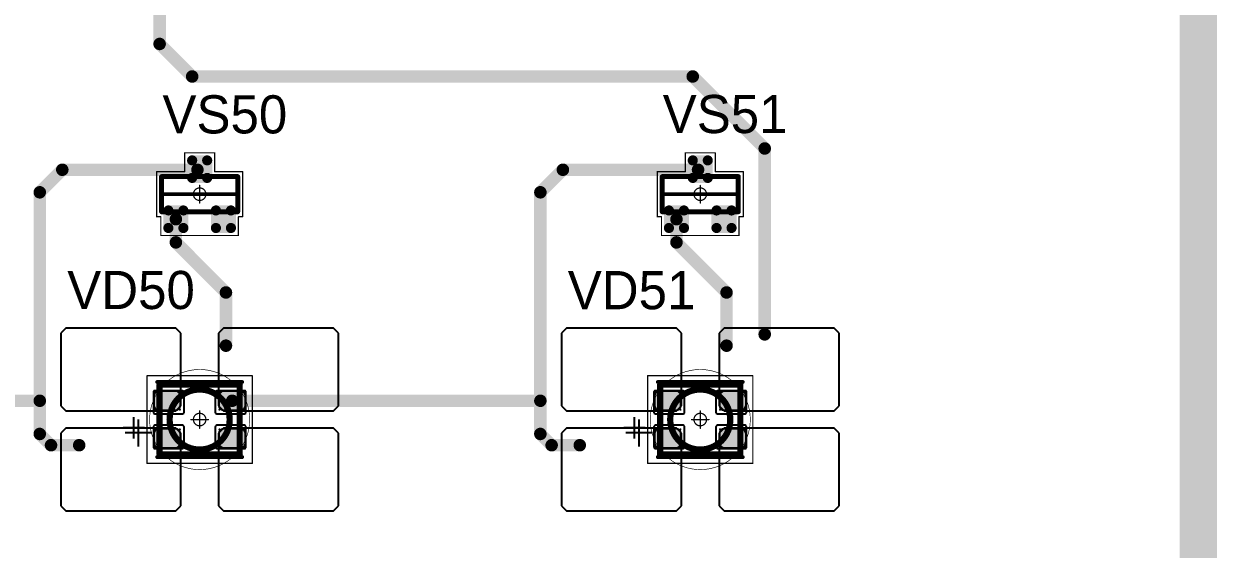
# Model space of a CAD drawing. Header units: millimetres. Extents: x 0 to 400, y 0 to 511.
# Drawn here: x 72.98 to 120.65, y 336.33 to 357.3 of the extents above; entities that cross this region are included whole.
import ezdxf

# ---------------------------------------------------------------- set-up
doc = ezdxf.new("R2010")
doc.units = ezdxf.units.MM
for name, color, linetype in [('Mechanical13', 56, 'Continuous'), ('Mechanical15', 56, 'Continuous'), ('Mechanical2', 216, 'Continuous'), ('TopLayer', 1, 'Continuous'), ('TopOverlay', 2, 'Continuous'), ('TopPaste', 8, 'Continuous'), ('TopSolder', 216, 'Continuous')]:
    doc.layers.add(name, color=color, linetype=linetype)

# ---------------------------------------------------------------- blocks, each defined once
blk = doc.blocks.new('SOT23_546')
at = {"layer": 'Mechanical13', "const_width": 0.2}
for points in [[(-0.7, 1.52), (0.7, 1.52)], [(-0.7, 1.52), (-0.7, -1.52)], [(0.7, 1.52), (0.7, -1.52)], [(-0.7, -1.52), (0.7, -1.52)]]:
    blk.add_lwpolyline(points, dxfattribs=at)
at = {"layer": 'Mechanical13', "const_width": 0.1}
for points in [[(-0.75, 1.52, 1), (-0.65, 1.52, 1)], [(-0.75, 1.52, 1), (-0.65, 1.52, 1)], [(0.65, 1.52, 1), (0.75, 1.52, 1)], [(0.65, 1.52, 1), (0.75, 1.52, 1)], [(-0.75, -1.52, 1), (-0.65, -1.52, 1)], [(-0.75, -1.52, 1), (-0.65, -1.52, 1)], [(0.65, -1.52, 1), (0.75, -1.52, 1)], [(0.65, -1.52, 1), (0.75, -1.52, 1)]]:
    blk.add_lwpolyline(points, format="xyb", close=True, dxfattribs=at)
at = {"layer": 'Mechanical15', "const_width": 0.05}
for points in [[(-1.65, 1.55), (-1.65, -1.55)], [(-1.65, 1.55), (-0.9, 1.55)], [(-0.9, 1.72), (-0.9, 1.55)], [(-0.9, 1.72), (0.9, 1.72)], [(0.9, 1.72), (0.9, 0.6)], [(0.9, 0.6), (1.65, 0.6)], [(1.65, 0.6), (1.65, -0.6)], [(-0.35, 0), (0.35, 0)], [(0, 0.35), (0, -0.35)], [(0.9, -0.6), (1.65, -0.6)], [(0.9, -0.6), (0.9, -1.72)], [(-1.65, -1.55), (-0.9, -1.55)], [(-0.9, -1.55), (-0.9, -1.72)], [(-0.9, -1.72), (0.9, -1.72)]]:
    blk.add_lwpolyline(points, dxfattribs=at)
at = {"layer": 'Mechanical15'}
for points, const_width in [([(-1.662, 1.55, 1), (-1.637, 1.55, 1)], 0.025), ([(-1.662, 1.55, 1), (-1.637, 1.55, 1)], 0.025), ([(-0.913, 1.72, 1), (-0.888, 1.72, 1)], 0.025), ([(-0.913, 1.72, 1), (-0.888, 1.72, 1)], 0.025), ([(-0.913, 1.55, 1), (-0.888, 1.55, 1)], 0.025), ([(-0.913, 1.55, 1), (-0.888, 1.55, 1)], 0.025), ([(0.888, 1.72, 1), (0.913, 1.72, 1)], 0.025), ([(0.888, 1.72, 1), (0.913, 1.72, 1)], 0.025), ([(0.888, 0.6, 1), (0.913, 0.6, 1)], 0.025), ([(0.888, 0.6, 1), (0.913, 0.6, 1)], 0.025), ([(1.637, 0.6, 1), (1.662, 0.6, 1)], 0.025), ([(1.637, 0.6, 1), (1.662, 0.6, 1)], 0.025), ([(-0.362, 0, 1), (-0.337, 0, 1)], 0.025), ([(0.25, 0, 1), (-0.25, 0, 1)], 0.05), ([(-0.262, 0, 1), (-0.238, 0, 1)], 0.025), ([(-0.012, 0.35, 1), (0.012, 0.35, 1)], 0.025), ([(0.238, 0, 1), (0.262, 0, 1)], 0.025), ([(0.337, 0, 1), (0.362, 0, 1)], 0.025), ([(-0.012, -0.35, 1), (0.012, -0.35, 1)], 0.025), ([(0.888, -0.6, 1), (0.913, -0.6, 1)], 0.025), ([(0.888, -0.6, 1), (0.913, -0.6, 1)], 0.025), ([(1.637, -0.6, 1), (1.662, -0.6, 1)], 0.025), ([(1.637, -0.6, 1), (1.662, -0.6, 1)], 0.025), ([(-1.662, -1.55, 1), (-1.637, -1.55, 1)], 0.025), ([(-1.662, -1.55, 1), (-1.637, -1.55, 1)], 0.025), ([(-0.913, -1.55, 1), (-0.888, -1.55, 1)], 0.025), ([(-0.913, -1.55, 1), (-0.888, -1.55, 1)], 0.025), ([(-0.913, -1.72, 1), (-0.888, -1.72, 1)], 0.025), ([(-0.913, -1.72, 1), (-0.888, -1.72, 1)], 0.025), ([(0.888, -1.72, 1), (0.913, -1.72, 1)], 0.025), ([(0.888, -1.72, 1), (0.913, -1.72, 1)], 0.025)]:
    blk.add_lwpolyline(points, format="xyb", close=True, dxfattribs=dict(at, const_width=const_width))
at = {"layer": 'TopLayer', "const_width": 0.1}
for points in [[(-1.4, 1.25, 1), (-1.3, 1.25, 1)], [(-0.7, 1.25, 1), (-0.6, 1.25, 1)], [(-1.4, 0.65, 1), (-1.3, 0.65, 1)], [(-0.7, 0.65, 1), (-0.6, 0.65, 1)], [(0.6, 0.3, 1), (0.7, 0.3, 1)], [(1.3, 0.3, 1), (1.4, 0.3, 1)], [(0.6, -0.3, 1), (0.7, -0.3, 1)], [(1.3, -0.3, 1), (1.4, -0.3, 1)], [(-1.4, -0.65, 1), (-1.3, -0.65, 1)], [(-0.7, -0.65, 1), (-0.6, -0.65, 1)], [(-1.4, -1.25, 1), (-1.3, -1.25, 1)], [(-0.7, -1.25, 1), (-0.6, -1.25, 1)]]:
    blk.add_lwpolyline(points, format="xyb", close=True, dxfattribs=at)
at = {"layer": 'TopLayer'}
for points in [[(-1.45, 1.25), (-1.45, 0.65), (-0.55, 1.25), (-0.55, 0.65)], [(-1.35, 1.35), (-1.35, 0.55), (-0.65, 1.35), (-0.65, 0.55)], [(0.55, 0.3), (0.55, -0.3), (1.45, 0.3), (1.45, -0.3)], [(0.65, 0.4), (0.65, -0.4), (1.35, 0.4), (1.35, -0.4)], [(-1.45, -0.65), (-1.45, -1.25), (-0.55, -0.65), (-0.55, -1.25)], [(-1.35, -0.55), (-1.35, -1.35), (-0.65, -0.55), (-0.65, -1.35)]]:
    blk.add_solid(points, dxfattribs=at)
at = {"layer": 'TopOverlay', "const_width": 0.15}
blk.add_lwpolyline([(0, 1.5), (0, -1.5)], dxfattribs=at)
at = {"layer": 'TopOverlay', "const_width": 0.075}
for points in [[(-0.038, 1.5, 1), (0.038, 1.5, 1)], [(-0.038, -1.5, 1), (0.038, -1.5, 1)]]:
    blk.add_lwpolyline(points, format="xyb", close=True, dxfattribs=at)
at = {"layer": 'TopPaste', "const_width": 0.075}
for points in [[(-1.387, 1.25, 1), (-1.313, 1.25, 1)], [(-0.687, 1.25, 1), (-0.613, 1.25, 1)], [(-1.387, 0.65, 1), (-1.313, 0.65, 1)], [(-0.687, 0.65, 1), (-0.613, 0.65, 1)], [(0.613, 0.3, 1), (0.687, 0.3, 1)], [(1.313, 0.3, 1), (1.387, 0.3, 1)], [(0.613, -0.3, 1), (0.687, -0.3, 1)], [(1.313, -0.3, 1), (1.387, -0.3, 1)], [(-1.387, -0.65, 1), (-1.313, -0.65, 1)], [(-0.687, -0.65, 1), (-0.613, -0.65, 1)], [(-1.387, -1.25, 1), (-1.313, -1.25, 1)], [(-0.687, -1.25, 1), (-0.613, -1.25, 1)]]:
    blk.add_lwpolyline(points, format="xyb", close=True, dxfattribs=at)
at = {"layer": 'TopPaste'}
for points in [[(-1.425, 1.25), (-1.425, 0.65), (-0.575, 1.25), (-0.575, 0.65)], [(-1.35, 1.325), (-1.35, 0.575), (-0.65, 1.325), (-0.65, 0.575)], [(0.575, 0.3), (0.575, -0.3), (1.425, 0.3), (1.425, -0.3)], [(0.65, 0.375), (0.65, -0.375), (1.35, 0.375), (1.35, -0.375)], [(-1.425, -0.65), (-1.425, -1.25), (-0.575, -0.65), (-0.575, -1.25)], [(-1.35, -0.575), (-1.35, -1.325), (-0.65, -0.575), (-0.65, -1.325)]]:
    blk.add_solid(points, dxfattribs=at)
at = {"layer": 'TopSolder', "const_width": 0.202}
for points in [[(-1.451, 1.25, 1), (-1.249, 1.25, 1)], [(-0.751, 1.25, 1), (-0.549, 1.25, 1)], [(-1.451, 0.65, 1), (-1.249, 0.65, 1)], [(-0.751, 0.65, 1), (-0.549, 0.65, 1)], [(0.549, 0.3, 1), (0.751, 0.3, 1)], [(1.249, 0.3, 1), (1.451, 0.3, 1)], [(-1.451, -0.65, 1), (-1.249, -0.65, 1)], [(-0.751, -0.65, 1), (-0.549, -0.65, 1)], [(0.549, -0.3, 1), (0.751, -0.3, 1)], [(1.249, -0.3, 1), (1.451, -0.3, 1)], [(-1.451, -1.25, 1), (-1.249, -1.25, 1)], [(-0.751, -1.25, 1), (-0.549, -1.25, 1)]]:
    blk.add_lwpolyline(points, format="xyb", close=True, dxfattribs=at)
at = {"layer": 'TopSolder'}
for points in [[(-1.35, 1.452), (-1.35, 0.448), (-0.65, 1.452), (-0.65, 0.448)], [(-1.552, 1.25), (-1.552, 0.65), (-0.448, 1.25), (-0.448, 0.65)], [(0.65, 0.502), (0.65, -0.502), (1.35, 0.502), (1.35, -0.502)], [(0.448, 0.3), (0.448, -0.3), (1.552, 0.3), (1.552, -0.3)], [(-1.35, -0.448), (-1.35, -1.452), (-0.65, -0.448), (-0.65, -1.452)], [(-1.552, -0.65), (-1.552, -1.25), (-0.448, -0.65), (-0.448, -1.25)]]:
    blk.add_solid(points, dxfattribs=at)
blk = doc.blocks.new('SOT23_547')
at = {"layer": 'Mechanical13', "const_width": 0.2}
for points in [[(-0.7, 1.52), (0.7, 1.52)], [(-0.7, 1.52), (-0.7, -1.52)], [(0.7, 1.52), (0.7, -1.52)], [(-0.7, -1.52), (0.7, -1.52)]]:
    blk.add_lwpolyline(points, dxfattribs=at)
at = {"layer": 'Mechanical13', "const_width": 0.1}
for points in [[(-0.75, 1.52, 1), (-0.65, 1.52, 1)], [(-0.75, 1.52, 1), (-0.65, 1.52, 1)], [(0.65, 1.52, 1), (0.75, 1.52, 1)], [(0.65, 1.52, 1), (0.75, 1.52, 1)], [(-0.75, -1.52, 1), (-0.65, -1.52, 1)], [(-0.75, -1.52, 1), (-0.65, -1.52, 1)], [(0.65, -1.52, 1), (0.75, -1.52, 1)], [(0.65, -1.52, 1), (0.75, -1.52, 1)]]:
    blk.add_lwpolyline(points, format="xyb", close=True, dxfattribs=at)
at = {"layer": 'Mechanical15', "const_width": 0.05}
for points in [[(-1.65, 1.55), (-1.65, -1.55)], [(-1.65, 1.55), (-0.9, 1.55)], [(-0.9, 1.72), (-0.9, 1.55)], [(-0.9, 1.72), (0.9, 1.72)], [(0.9, 1.72), (0.9, 0.6)], [(0.9, 0.6), (1.65, 0.6)], [(1.65, 0.6), (1.65, -0.6)], [(-0.35, 0), (0.35, 0)], [(0, 0.35), (0, -0.35)], [(0.9, -0.6), (1.65, -0.6)], [(0.9, -0.6), (0.9, -1.72)], [(-1.65, -1.55), (-0.9, -1.55)], [(-0.9, -1.55), (-0.9, -1.72)], [(-0.9, -1.72), (0.9, -1.72)]]:
    blk.add_lwpolyline(points, dxfattribs=at)
at = {"layer": 'Mechanical15'}
for points, const_width in [([(-1.662, 1.55, 1), (-1.637, 1.55, 1)], 0.025), ([(-1.662, 1.55, 1), (-1.637, 1.55, 1)], 0.025), ([(-0.913, 1.72, 1), (-0.888, 1.72, 1)], 0.025), ([(-0.913, 1.72, 1), (-0.888, 1.72, 1)], 0.025), ([(-0.913, 1.55, 1), (-0.888, 1.55, 1)], 0.025), ([(-0.913, 1.55, 1), (-0.888, 1.55, 1)], 0.025), ([(0.888, 1.72, 1), (0.913, 1.72, 1)], 0.025), ([(0.888, 1.72, 1), (0.913, 1.72, 1)], 0.025), ([(0.888, 0.6, 1), (0.913, 0.6, 1)], 0.025), ([(0.888, 0.6, 1), (0.913, 0.6, 1)], 0.025), ([(1.637, 0.6, 1), (1.662, 0.6, 1)], 0.025), ([(1.637, 0.6, 1), (1.662, 0.6, 1)], 0.025), ([(-0.362, 0, 1), (-0.337, 0, 1)], 0.025), ([(0.25, 0, 1), (-0.25, 0, 1)], 0.05), ([(-0.262, 0, 1), (-0.238, 0, 1)], 0.025), ([(-0.012, 0.35, 1), (0.012, 0.35, 1)], 0.025), ([(0.238, 0, 1), (0.262, 0, 1)], 0.025), ([(0.337, 0, 1), (0.362, 0, 1)], 0.025), ([(-0.012, -0.35, 1), (0.012, -0.35, 1)], 0.025), ([(0.888, -0.6, 1), (0.913, -0.6, 1)], 0.025), ([(0.888, -0.6, 1), (0.913, -0.6, 1)], 0.025), ([(1.637, -0.6, 1), (1.662, -0.6, 1)], 0.025), ([(1.637, -0.6, 1), (1.662, -0.6, 1)], 0.025), ([(-1.662, -1.55, 1), (-1.637, -1.55, 1)], 0.025), ([(-1.662, -1.55, 1), (-1.637, -1.55, 1)], 0.025), ([(-0.913, -1.55, 1), (-0.888, -1.55, 1)], 0.025), ([(-0.913, -1.55, 1), (-0.888, -1.55, 1)], 0.025), ([(-0.913, -1.72, 1), (-0.888, -1.72, 1)], 0.025), ([(-0.913, -1.72, 1), (-0.888, -1.72, 1)], 0.025), ([(0.888, -1.72, 1), (0.913, -1.72, 1)], 0.025), ([(0.888, -1.72, 1), (0.913, -1.72, 1)], 0.025)]:
    blk.add_lwpolyline(points, format="xyb", close=True, dxfattribs=dict(at, const_width=const_width))
at = {"layer": 'TopLayer', "const_width": 0.1}
for points in [[(-1.4, 1.25, 1), (-1.3, 1.25, 1)], [(-0.7, 1.25, 1), (-0.6, 1.25, 1)], [(-1.4, 0.65, 1), (-1.3, 0.65, 1)], [(-0.7, 0.65, 1), (-0.6, 0.65, 1)], [(0.6, 0.3, 1), (0.7, 0.3, 1)], [(1.3, 0.3, 1), (1.4, 0.3, 1)], [(0.6, -0.3, 1), (0.7, -0.3, 1)], [(1.3, -0.3, 1), (1.4, -0.3, 1)], [(-1.4, -0.65, 1), (-1.3, -0.65, 1)], [(-0.7, -0.65, 1), (-0.6, -0.65, 1)], [(-1.4, -1.25, 1), (-1.3, -1.25, 1)], [(-0.7, -1.25, 1), (-0.6, -1.25, 1)]]:
    blk.add_lwpolyline(points, format="xyb", close=True, dxfattribs=at)
at = {"layer": 'TopLayer'}
for points in [[(-1.45, 1.25), (-1.45, 0.65), (-0.55, 1.25), (-0.55, 0.65)], [(-1.35, 1.35), (-1.35, 0.55), (-0.65, 1.35), (-0.65, 0.55)], [(0.55, 0.3), (0.55, -0.3), (1.45, 0.3), (1.45, -0.3)], [(0.65, 0.4), (0.65, -0.4), (1.35, 0.4), (1.35, -0.4)], [(-1.45, -0.65), (-1.45, -1.25), (-0.55, -0.65), (-0.55, -1.25)], [(-1.35, -0.55), (-1.35, -1.35), (-0.65, -0.55), (-0.65, -1.35)]]:
    blk.add_solid(points, dxfattribs=at)
at = {"layer": 'TopOverlay', "const_width": 0.15}
blk.add_lwpolyline([(0, 1.5), (0, -1.5)], dxfattribs=at)
at = {"layer": 'TopOverlay', "const_width": 0.075}
for points in [[(-0.038, 1.5, 1), (0.038, 1.5, 1)], [(-0.038, -1.5, 1), (0.038, -1.5, 1)]]:
    blk.add_lwpolyline(points, format="xyb", close=True, dxfattribs=at)
at = {"layer": 'TopPaste', "const_width": 0.075}
for points in [[(-1.387, 1.25, 1), (-1.313, 1.25, 1)], [(-0.687, 1.25, 1), (-0.613, 1.25, 1)], [(-1.387, 0.65, 1), (-1.313, 0.65, 1)], [(-0.687, 0.65, 1), (-0.613, 0.65, 1)], [(0.613, 0.3, 1), (0.687, 0.3, 1)], [(1.313, 0.3, 1), (1.387, 0.3, 1)], [(0.613, -0.3, 1), (0.687, -0.3, 1)], [(1.313, -0.3, 1), (1.387, -0.3, 1)], [(-1.387, -0.65, 1), (-1.313, -0.65, 1)], [(-0.687, -0.65, 1), (-0.613, -0.65, 1)], [(-1.387, -1.25, 1), (-1.313, -1.25, 1)], [(-0.687, -1.25, 1), (-0.613, -1.25, 1)]]:
    blk.add_lwpolyline(points, format="xyb", close=True, dxfattribs=at)
at = {"layer": 'TopPaste'}
for points in [[(-1.425, 1.25), (-1.425, 0.65), (-0.575, 1.25), (-0.575, 0.65)], [(-1.35, 1.325), (-1.35, 0.575), (-0.65, 1.325), (-0.65, 0.575)], [(0.575, 0.3), (0.575, -0.3), (1.425, 0.3), (1.425, -0.3)], [(0.65, 0.375), (0.65, -0.375), (1.35, 0.375), (1.35, -0.375)], [(-1.425, -0.65), (-1.425, -1.25), (-0.575, -0.65), (-0.575, -1.25)], [(-1.35, -0.575), (-1.35, -1.325), (-0.65, -0.575), (-0.65, -1.325)]]:
    blk.add_solid(points, dxfattribs=at)
at = {"layer": 'TopSolder', "const_width": 0.202}
for points in [[(-1.451, 1.25, 1), (-1.249, 1.25, 1)], [(-0.751, 1.25, 1), (-0.549, 1.25, 1)], [(-1.451, 0.65, 1), (-1.249, 0.65, 1)], [(-0.751, 0.65, 1), (-0.549, 0.65, 1)], [(0.549, 0.3, 1), (0.751, 0.3, 1)], [(1.249, 0.3, 1), (1.451, 0.3, 1)], [(-1.451, -0.65, 1), (-1.249, -0.65, 1)], [(-0.751, -0.65, 1), (-0.549, -0.65, 1)], [(0.549, -0.3, 1), (0.751, -0.3, 1)], [(1.249, -0.3, 1), (1.451, -0.3, 1)], [(-1.451, -1.25, 1), (-1.249, -1.25, 1)], [(-0.751, -1.25, 1), (-0.549, -1.25, 1)]]:
    blk.add_lwpolyline(points, format="xyb", close=True, dxfattribs=at)
at = {"layer": 'TopSolder'}
for points in [[(-1.35, 1.452), (-1.35, 0.448), (-0.65, 1.452), (-0.65, 0.448)], [(-1.552, 1.25), (-1.552, 0.65), (-0.448, 1.25), (-0.448, 0.65)], [(0.65, 0.502), (0.65, -0.502), (1.35, 0.502), (1.35, -0.502)], [(0.448, 0.3), (0.448, -0.3), (1.552, 0.3), (1.552, -0.3)], [(-1.35, -0.448), (-1.35, -1.452), (-0.65, -0.448), (-0.65, -1.452)], [(-1.552, -0.65), (-1.552, -1.25), (-0.448, -0.65), (-0.448, -1.25)]]:
    blk.add_solid(points, dxfattribs=at)
blk = doc.blocks.new('E65F_750')
at = {"layer": 'Mechanical13'}
for p, q in [((2.441, 1.071), (2.441, 0)), ((1.905, 0.536), (2.976, 0.536))]:
    blk.add_line(p, q, dxfattribs=at)
at = {"layer": 'Mechanical13', "const_width": 0.25}
for points in [[(-1.6, 1.4), (-1.6, -1.4)], [(1.6, 1.4), (-1.6, 1.4)], [(1.6, 1.4), (1.6, -1.4)], [(1.6, -1.4), (-1.6, -1.4)]]:
    blk.add_lwpolyline(points, dxfattribs=at)
at = {"layer": 'Mechanical13'}
for points, const_width in [([(-1.663, 1.4, 1), (-1.538, 1.4, 1)], 0.125), ([(-1.663, 1.4, 1), (-1.538, 1.4, 1)], 0.125), ([(1.537, 1.4, 1), (1.662, 1.4, 1)], 0.125), ([(1.537, 1.4, 1), (1.662, 1.4, 1)], 0.125), ([(1.2, 0, 1), (-1.2, 0, 1)], 0.25), ([(-1.263, 0, 1), (-1.138, 0, 1)], 0.125), ([(1.137, 0, 1), (1.262, 0, 1)], 0.125), ([(-1.663, -1.4, 1), (-1.538, -1.4, 1)], 0.125), ([(-1.663, -1.4, 1), (-1.538, -1.4, 1)], 0.125), ([(1.537, -1.4, 1), (1.662, -1.4, 1)], 0.125), ([(1.537, -1.4, 1), (1.662, -1.4, 1)], 0.125)]:
    blk.add_lwpolyline(points, format="xyb", close=True, dxfattribs=dict(at, const_width=const_width))
at = {"layer": 'Mechanical15', "const_width": 0.05}
for points in [[(2.1, 1.75), (-2.1, 1.75)], [(-2.1, 1.75), (-2.1, -1.75)], [(2.1, 1.75), (2.1, -1.75)], [(0.35, 0), (-0.35, 0)], [(0.35, 0), (-0.35, 0)], [(0, 0.35), (0, -0.35)], [(0, 0.35), (0, -0.35)], [(2.1, -1.75), (-2.1, -1.75)]]:
    blk.add_lwpolyline(points, dxfattribs=at)
at = {"layer": 'Mechanical15'}
for points, const_width in [([(-2.113, 1.75, 1), (-2.088, 1.75, 1)], 0.025), ([(-2.113, 1.75, 1), (-2.088, 1.75, 1)], 0.025), ([(2.087, 1.75, 1), (2.112, 1.75, 1)], 0.025), ([(2.087, 1.75, 1), (2.112, 1.75, 1)], 0.025), ([(-0.363, 0, 1), (-0.338, 0, 1)], 0.025), ([(-0.363, 0, 1), (-0.338, 0, 1)], 0.025), ([(0.25, 0, 1), (-0.25, 0, 1)], 0.05), ([(0.25, 0, 1), (-0.25, 0, 1)], 0.05), ([(-0.263, 0, 1), (-0.238, 0, 1)], 0.025), ([(-0.263, 0, 1), (-0.238, 0, 1)], 0.025), ([(-0.013, 0.35, 1), (0.012, 0.35, 1)], 0.025), ([(-0.013, 0.35, 1), (0.012, 0.35, 1)], 0.025), ([(0.237, 0, 1), (0.262, 0, 1)], 0.025), ([(0.237, 0, 1), (0.262, 0, 1)], 0.025), ([(0.337, 0, 1), (0.362, 0, 1)], 0.025), ([(0.337, 0, 1), (0.362, 0, 1)], 0.025), ([(-0.013, -0.35, 1), (0.012, -0.35, 1)], 0.025), ([(-0.013, -0.35, 1), (0.012, -0.35, 1)], 0.025), ([(-2.113, -1.75, 1), (-2.088, -1.75, 1)], 0.025), ([(-2.113, -1.75, 1), (-2.088, -1.75, 1)], 0.025), ([(2.087, -1.75, 1), (2.112, -1.75, 1)], 0.025), ([(2.087, -1.75, 1), (2.112, -1.75, 1)], 0.025)]:
    blk.add_lwpolyline(points, format="xyb", close=True, dxfattribs=dict(at, const_width=const_width))
at = {"layer": 'TopLayer'}
for p, q in [((-5.35, 3.65), (-5.55, 3.45)), ((-5.55, 3.45), (-5.55, 3.45)), ((-5.55, 3.45), (-5.55, 0.55)), ((-0.95, 3.65), (-5.35, 3.65)), ((-5.35, 3.65), (-5.35, 3.65)), ((-0.75, 3.45), (-0.95, 3.65)), ((-0.75, 0.55), (-0.75, 3.45)), ((0.95, 3.65), (0.75, 3.45)), ((0.75, 3.45), (0.75, 3.45)), ((0.75, 3.45), (0.75, 0.55)), ((5.35, 3.65), (0.95, 3.65)), ((0.95, 3.65), (0.95, 3.65)), ((5.55, 3.45), (5.35, 3.65)), ((5.55, 0.55), (5.55, 3.45)), ((-5.55, 0.55), (-5.35, 0.35)), ((-0.95, 0.35), (-0.75, 0.55)), ((0.75, 0.55), (0.95, 0.35)), ((5.35, 0.35), (5.55, 0.55)), ((-5.35, 0.35), (-0.95, 0.35)), ((0.95, 0.35), (5.35, 0.35)), ((-5.35, -0.35), (-5.55, -0.55)), ((-0.95, -0.35), (-5.35, -0.35)), ((-5.35, -0.35), (-5.35, -0.35)), ((-0.75, -0.55), (-0.95, -0.35)), ((0.95, -0.35), (0.75, -0.55)), ((5.35, -0.35), (0.95, -0.35)), ((0.95, -0.35), (0.95, -0.35)), ((5.55, -0.55), (5.35, -0.35)), ((-5.55, -0.55), (-5.55, -0.55)), ((-5.55, -0.55), (-5.55, -3.45)), ((-0.75, -3.45), (-0.75, -0.55)), ((0.75, -0.55), (0.75, -0.55)), ((0.75, -0.55), (0.75, -3.45)), ((5.55, -3.45), (5.55, -0.55)), ((-5.55, -3.45), (-5.35, -3.65)), ((-5.35, -3.65), (-0.95, -3.65)), ((-0.95, -3.65), (-0.75, -3.45)), ((0.75, -3.45), (0.95, -3.65)), ((0.95, -3.65), (5.35, -3.65)), ((5.35, -3.65), (5.55, -3.45))]:
    blk.add_line(p, q, dxfattribs=at)
at = {"layer": 'TopLayer', "const_width": 0.04}
for points in [[(-1.83, 1.11, 1), (-1.79, 1.11, 1)], [(-0.81, 1.11, 1), (-0.77, 1.11, 1)], [(0.77, 1.11, 1), (0.81, 1.11, 1)], [(1.79, 1.11, 1), (1.83, 1.11, 1)], [(-1.83, 0.39, 1), (-1.79, 0.39, 1)], [(-0.81, 0.39, 1), (-0.77, 0.39, 1)], [(0.77, 0.39, 1), (0.81, 0.39, 1)], [(1.79, 0.39, 1), (1.83, 0.39, 1)], [(-1.83, -0.39, 1), (-1.79, -0.39, 1)], [(-0.81, -0.39, 1), (-0.77, -0.39, 1)], [(0.77, -0.39, 1), (0.81, -0.39, 1)], [(1.79, -0.39, 1), (1.83, -0.39, 1)], [(-1.83, -1.11, 1), (-1.79, -1.11, 1)], [(-0.81, -1.11, 1), (-0.77, -1.11, 1)], [(0.77, -1.11, 1), (0.81, -1.11, 1)], [(1.79, -1.11, 1), (1.83, -1.11, 1)]]:
    blk.add_lwpolyline(points, format="xyb", close=True, dxfattribs=at)
at = {"layer": 'TopLayer'}
for points in [[(-1.85, 1.11), (-1.85, 0.39), (-0.75, 1.11), (-0.75, 0.39)], [(-1.81, 1.15), (-1.81, 0.35), (-0.79, 1.15), (-0.79, 0.35)], [(0.75, 1.11), (0.75, 0.39), (1.85, 1.11), (1.85, 0.39)], [(0.79, 1.15), (0.79, 0.35), (1.81, 1.15), (1.81, 0.35)], [(-1.85, -0.39), (-1.85, -1.11), (-0.75, -0.39), (-0.75, -1.11)], [(-1.81, -0.35), (-1.81, -1.15), (-0.79, -0.35), (-0.79, -1.15)], [(0.75, -0.39), (0.75, -1.11), (1.85, -0.39), (1.85, -1.11)], [(0.79, -0.35), (0.79, -1.15), (1.81, -0.35), (1.81, -1.15)]]:
    blk.add_solid(points, dxfattribs=at)
at = {"layer": 'TopOverlay'}
for p, q in [((2.628, 0.757), (2.628, -0.1)), ((2.2, 0.328), (3.057, 0.328))]:
    blk.add_line(p, q, dxfattribs=at)
at = {"layer": 'TopOverlay', "const_width": 0.15}
for points in [[(1.7, 1.5), (-1.7, 1.5)], [(1.7, -1.5), (-1.7, -1.5)]]:
    blk.add_lwpolyline(points, dxfattribs=at)
at = {"layer": 'TopOverlay', "const_width": 0.075}
for points in [[(-1.738, 1.5, 1), (-1.663, 1.5, 1)], [(1.662, 1.5, 1), (1.737, 1.5, 1)], [(-1.738, -1.5, 1), (-1.663, -1.5, 1)], [(1.662, -1.5, 1), (1.737, -1.5, 1)]]:
    blk.add_lwpolyline(points, format="xyb", close=True, dxfattribs=at)
at = {"layer": 'TopPaste'}
for p, q in [((-1.814, 1.011), (-1.829, 0.938)), ((-1.773, 1.073), (-1.814, 1.011)), ((-1.711, 1.114), (-1.773, 1.073)), ((-1.638, 1.129), (-1.711, 1.114)), ((-0.963, 1.129), (-1.638, 1.129)), ((-0.889, 1.114), (-0.963, 1.129)), ((-0.827, 1.073), (-0.889, 1.114)), ((-0.786, 1.011), (-0.827, 1.073)), ((-0.771, 0.938), (-0.786, 1.011)), ((0.786, 1.011), (0.771, 0.938)), ((0.827, 1.073), (0.786, 1.011)), ((0.889, 1.114), (0.827, 1.073)), ((0.962, 1.129), (0.889, 1.114)), ((1.637, 1.129), (0.962, 1.129)), ((1.711, 1.114), (1.637, 1.129)), ((1.773, 1.073), (1.711, 1.114)), ((1.814, 1.011), (1.773, 1.073)), ((1.829, 0.938), (1.814, 1.011)), ((-1.829, 0.938), (-1.829, 0.563)), ((-1.829, 0.563), (-1.814, 0.489)), ((-1.814, 0.489), (-1.773, 0.427)), ((-0.827, 0.427), (-0.786, 0.489)), ((-0.786, 0.489), (-0.771, 0.563)), ((-0.771, 0.563), (-0.771, 0.938)), ((0.771, 0.938), (0.771, 0.563)), ((0.771, 0.563), (0.786, 0.489)), ((0.786, 0.489), (0.827, 0.427)), ((1.773, 0.427), (1.814, 0.489)), ((1.814, 0.489), (1.829, 0.563)), ((1.829, 0.563), (1.829, 0.938)), ((-1.773, 0.427), (-1.711, 0.386)), ((-1.711, 0.386), (-1.638, 0.371)), ((-1.638, 0.371), (-0.963, 0.371)), ((-0.963, 0.371), (-0.889, 0.386)), ((-0.889, 0.386), (-0.827, 0.427)), ((0.827, 0.427), (0.889, 0.386)), ((0.889, 0.386), (0.962, 0.371)), ((0.962, 0.371), (1.637, 0.371)), ((1.637, 0.371), (1.711, 0.386)), ((1.711, 0.386), (1.773, 0.427)), ((-1.773, -0.427), (-1.814, -0.489)), ((-1.711, -0.386), (-1.773, -0.427)), ((-1.638, -0.371), (-1.711, -0.386)), ((-0.963, -0.371), (-1.638, -0.371)), ((-0.889, -0.386), (-0.963, -0.371)), ((-0.827, -0.427), (-0.889, -0.386)), ((-0.786, -0.489), (-0.827, -0.427)), ((0.827, -0.427), (0.786, -0.489)), ((0.889, -0.386), (0.827, -0.427)), ((0.962, -0.371), (0.889, -0.386)), ((1.637, -0.371), (0.962, -0.371)), ((1.711, -0.386), (1.637, -0.371)), ((1.773, -0.427), (1.711, -0.386)), ((1.814, -0.489), (1.773, -0.427)), ((-1.814, -0.489), (-1.829, -0.563)), ((-1.829, -0.563), (-1.829, -0.938)), ((-1.829, -0.938), (-1.814, -1.011)), ((-0.771, -0.563), (-0.786, -0.489)), ((-0.786, -1.011), (-0.771, -0.938)), ((-0.771, -0.938), (-0.771, -0.563)), ((0.786, -0.489), (0.771, -0.563)), ((0.771, -0.563), (0.771, -0.938)), ((0.771, -0.938), (0.786, -1.011)), ((1.829, -0.563), (1.814, -0.489)), ((1.814, -1.011), (1.829, -0.938)), ((1.829, -0.938), (1.829, -0.563)), ((-1.814, -1.011), (-1.773, -1.073)), ((-1.773, -1.073), (-1.711, -1.114)), ((-1.711, -1.114), (-1.638, -1.129)), ((-1.638, -1.129), (-0.963, -1.129)), ((-0.963, -1.129), (-0.889, -1.114)), ((-0.889, -1.114), (-0.827, -1.073)), ((-0.827, -1.073), (-0.786, -1.011)), ((0.786, -1.011), (0.827, -1.073)), ((0.827, -1.073), (0.889, -1.114)), ((0.889, -1.114), (0.962, -1.129)), ((0.962, -1.129), (1.637, -1.129)), ((1.637, -1.129), (1.711, -1.114)), ((1.711, -1.114), (1.773, -1.073)), ((1.773, -1.073), (1.814, -1.011))]:
    blk.add_line(p, q, dxfattribs=at)
at = {"layer": 'TopSolder'}
for p, q in [((-1.842, 1.129), (-1.85, 1.111)), ((-1.85, 1.111), (-1.85, 1.101)), ((-1.85, 1.101), (-1.85, 1.101)), ((-1.85, 1.101), (-1.85, 0.301)), ((-1.828, 1.143), (-1.842, 1.129)), ((-1.81, 1.151), (-1.828, 1.143)), ((-1.8, 1.151), (-1.81, 1.151)), ((-0.7, 1.151), (-1.8, 1.151)), ((-0.685, 1.151), (-0.7, 1.151)), ((-0.7, 1.151), (-0.7, 1.151)), ((-0.658, 1.139), (-0.685, 1.151)), ((-0.636, 1.118), (-0.658, 1.139)), ((-0.625, 1.09), (-0.636, 1.118)), ((-0.625, 1.076), (-0.625, 1.09)), ((-0.625, 0.301), (-0.625, 1.076)), ((0.636, 1.118), (0.625, 1.09)), ((0.625, 1.09), (0.625, 1.076)), ((0.625, 1.076), (0.625, 1.076)), ((0.625, 1.076), (0.625, 0.301)), ((0.657, 1.139), (0.636, 1.118)), ((0.685, 1.151), (0.657, 1.139)), ((0.7, 1.151), (0.685, 1.151)), ((1.8, 1.151), (0.7, 1.151)), ((1.81, 1.151), (1.8, 1.151)), ((1.8, 1.151), (1.8, 1.151)), ((1.828, 1.143), (1.81, 1.151)), ((1.842, 1.129), (1.828, 1.143)), ((1.85, 1.111), (1.842, 1.129)), ((1.85, 1.101), (1.85, 1.111)), ((1.85, 0.301), (1.85, 1.101)), ((-1.85, 0.301), (-1.85, 0.286)), ((-1.85, 0.286), (-1.839, 0.258)), ((-1.839, 0.258), (-1.818, 0.237)), ((-1.818, 0.237), (-1.79, 0.226)), ((-1.79, 0.226), (-1.775, 0.226)), ((-1.775, 0.226), (-1.775, 0.226)), ((-1.775, 0.226), (-0.7, 0.226)), ((-0.7, 0.226), (-0.685, 0.226)), ((-0.685, 0.226), (-0.658, 0.237)), ((-0.658, 0.237), (-0.636, 0.258)), ((-0.636, 0.258), (-0.625, 0.286)), ((-0.625, 0.286), (-0.625, 0.301)), ((-0.625, 0.301), (-0.625, 0.301)), ((0.625, 0.301), (0.625, 0.286)), ((0.625, 0.286), (0.636, 0.258)), ((0.636, 0.258), (0.657, 0.237)), ((0.657, 0.237), (0.685, 0.226)), ((0.685, 0.226), (0.7, 0.226)), ((0.7, 0.226), (0.7, 0.226)), ((0.7, 0.226), (1.775, 0.226)), ((1.775, 0.226), (1.79, 0.226)), ((1.79, 0.226), (1.817, 0.237)), ((1.817, 0.237), (1.839, 0.258)), ((1.839, 0.258), (1.85, 0.286)), ((1.85, 0.286), (1.85, 0.301)), ((1.85, 0.301), (1.85, 0.301)), ((-1.839, -0.257), (-1.85, -0.285)), ((-1.85, -0.285), (-1.85, -0.299)), ((-1.85, -0.299), (-1.85, -0.299)), ((-1.85, -0.299), (-1.85, -1.099)), ((-1.818, -0.236), (-1.839, -0.257)), ((-1.79, -0.224), (-1.818, -0.236)), ((-1.775, -0.224), (-1.79, -0.224)), ((-0.7, -0.224), (-1.775, -0.224)), ((-0.685, -0.224), (-0.7, -0.224)), ((-0.7, -0.224), (-0.7, -0.224)), ((-0.658, -0.236), (-0.685, -0.224)), ((-0.636, -0.257), (-0.658, -0.236)), ((-0.625, -0.285), (-0.636, -0.257)), ((-0.625, -0.299), (-0.625, -0.285)), ((-0.625, -1.074), (-0.625, -0.299)), ((0.636, -0.257), (0.625, -0.285)), ((0.625, -0.285), (0.625, -0.299)), ((0.625, -0.299), (0.625, -0.299)), ((0.625, -0.299), (0.625, -1.074)), ((0.657, -0.236), (0.636, -0.257)), ((0.685, -0.224), (0.657, -0.236)), ((0.7, -0.224), (0.685, -0.224)), ((1.775, -0.224), (0.7, -0.224)), ((1.79, -0.224), (1.775, -0.224)), ((1.775, -0.224), (1.775, -0.224)), ((1.817, -0.236), (1.79, -0.224)), ((1.839, -0.257), (1.817, -0.236)), ((1.85, -0.285), (1.839, -0.257)), ((1.85, -0.299), (1.85, -0.285)), ((1.85, -1.099), (1.85, -0.299)), ((-1.85, -1.099), (-1.85, -1.109)), ((-1.85, -1.109), (-1.842, -1.128)), ((-1.842, -1.128), (-1.828, -1.142)), ((-1.828, -1.142), (-1.81, -1.149)), ((-1.81, -1.149), (-1.8, -1.149)), ((-1.8, -1.149), (-0.7, -1.149)), ((-1.8, -1.149), (-1.8, -1.149)), ((-0.7, -1.149), (-0.685, -1.149)), ((-0.685, -1.149), (-0.658, -1.138)), ((-0.658, -1.138), (-0.636, -1.117)), ((-0.636, -1.117), (-0.625, -1.089)), ((-0.625, -1.089), (-0.625, -1.074)), ((-0.625, -1.074), (-0.625, -1.074)), ((0.625, -1.074), (0.625, -1.089)), ((0.625, -1.089), (0.636, -1.117)), ((0.636, -1.117), (0.657, -1.138)), ((0.657, -1.138), (0.685, -1.149)), ((0.685, -1.149), (0.7, -1.149)), ((0.7, -1.149), (1.8, -1.149)), ((0.7, -1.149), (0.7, -1.149)), ((1.8, -1.149), (1.81, -1.149)), ((1.81, -1.149), (1.828, -1.142)), ((1.828, -1.142), (1.842, -1.128)), ((1.842, -1.128), (1.85, -1.109)), ((1.85, -1.109), (1.85, -1.099)), ((1.85, -1.099), (1.85, -1.099))]:
    blk.add_line(p, q, dxfattribs=at)
blk = doc.blocks.new('E65F_751')
at = {"layer": 'Mechanical13'}
for p, q in [((2.441, 1.071), (2.441, 0)), ((1.905, 0.536), (2.976, 0.536))]:
    blk.add_line(p, q, dxfattribs=at)
at = {"layer": 'Mechanical13', "const_width": 0.25}
for points in [[(-1.6, 1.4), (-1.6, -1.4)], [(1.6, 1.4), (-1.6, 1.4)], [(1.6, 1.4), (1.6, -1.4)], [(1.6, -1.4), (-1.6, -1.4)]]:
    blk.add_lwpolyline(points, dxfattribs=at)
at = {"layer": 'Mechanical13'}
for points, const_width in [([(-1.663, 1.4, 1), (-1.538, 1.4, 1)], 0.125), ([(-1.663, 1.4, 1), (-1.538, 1.4, 1)], 0.125), ([(1.537, 1.4, 1), (1.662, 1.4, 1)], 0.125), ([(1.537, 1.4, 1), (1.662, 1.4, 1)], 0.125), ([(1.2, 0, 1), (-1.2, 0, 1)], 0.25), ([(-1.263, 0, 1), (-1.138, 0, 1)], 0.125), ([(1.137, 0, 1), (1.262, 0, 1)], 0.125), ([(-1.663, -1.4, 1), (-1.538, -1.4, 1)], 0.125), ([(-1.663, -1.4, 1), (-1.538, -1.4, 1)], 0.125), ([(1.537, -1.4, 1), (1.662, -1.4, 1)], 0.125), ([(1.537, -1.4, 1), (1.662, -1.4, 1)], 0.125)]:
    blk.add_lwpolyline(points, format="xyb", close=True, dxfattribs=dict(at, const_width=const_width))
at = {"layer": 'Mechanical15', "const_width": 0.05}
for points in [[(2.1, 1.75), (-2.1, 1.75)], [(-2.1, 1.75), (-2.1, -1.75)], [(2.1, 1.75), (2.1, -1.75)], [(0.35, 0), (-0.35, 0)], [(0.35, 0), (-0.35, 0)], [(0, 0.35), (0, -0.35)], [(0, 0.35), (0, -0.35)], [(2.1, -1.75), (-2.1, -1.75)]]:
    blk.add_lwpolyline(points, dxfattribs=at)
at = {"layer": 'Mechanical15'}
for points, const_width in [([(-2.113, 1.75, 1), (-2.088, 1.75, 1)], 0.025), ([(-2.113, 1.75, 1), (-2.088, 1.75, 1)], 0.025), ([(2.087, 1.75, 1), (2.112, 1.75, 1)], 0.025), ([(2.087, 1.75, 1), (2.112, 1.75, 1)], 0.025), ([(-0.363, 0, 1), (-0.338, 0, 1)], 0.025), ([(-0.363, 0, 1), (-0.338, 0, 1)], 0.025), ([(0.25, 0, 1), (-0.25, 0, 1)], 0.05), ([(0.25, 0, 1), (-0.25, 0, 1)], 0.05), ([(-0.263, 0, 1), (-0.238, 0, 1)], 0.025), ([(-0.263, 0, 1), (-0.238, 0, 1)], 0.025), ([(-0.013, 0.35, 1), (0.012, 0.35, 1)], 0.025), ([(-0.013, 0.35, 1), (0.012, 0.35, 1)], 0.025), ([(0.237, 0, 1), (0.262, 0, 1)], 0.025), ([(0.237, 0, 1), (0.262, 0, 1)], 0.025), ([(0.337, 0, 1), (0.362, 0, 1)], 0.025), ([(0.337, 0, 1), (0.362, 0, 1)], 0.025), ([(-0.013, -0.35, 1), (0.012, -0.35, 1)], 0.025), ([(-0.013, -0.35, 1), (0.012, -0.35, 1)], 0.025), ([(-2.113, -1.75, 1), (-2.088, -1.75, 1)], 0.025), ([(-2.113, -1.75, 1), (-2.088, -1.75, 1)], 0.025), ([(2.087, -1.75, 1), (2.112, -1.75, 1)], 0.025), ([(2.087, -1.75, 1), (2.112, -1.75, 1)], 0.025)]:
    blk.add_lwpolyline(points, format="xyb", close=True, dxfattribs=dict(at, const_width=const_width))
at = {"layer": 'TopLayer'}
for p, q in [((-5.35, 3.65), (-5.55, 3.45)), ((-5.55, 3.45), (-5.55, 3.45)), ((-5.55, 3.45), (-5.55, 0.55)), ((-0.95, 3.65), (-5.35, 3.65)), ((-5.35, 3.65), (-5.35, 3.65)), ((-0.75, 3.45), (-0.95, 3.65)), ((-0.75, 0.55), (-0.75, 3.45)), ((0.95, 3.65), (0.75, 3.45)), ((0.75, 3.45), (0.75, 3.45)), ((0.75, 3.45), (0.75, 0.55)), ((5.35, 3.65), (0.95, 3.65)), ((0.95, 3.65), (0.95, 3.65)), ((5.55, 3.45), (5.35, 3.65)), ((5.55, 0.55), (5.55, 3.45)), ((-5.55, 0.55), (-5.35, 0.35)), ((-0.95, 0.35), (-0.75, 0.55)), ((0.75, 0.55), (0.95, 0.35)), ((5.35, 0.35), (5.55, 0.55)), ((-5.35, 0.35), (-0.95, 0.35)), ((0.95, 0.35), (5.35, 0.35)), ((-5.35, -0.35), (-5.55, -0.55)), ((-0.95, -0.35), (-5.35, -0.35)), ((-5.35, -0.35), (-5.35, -0.35)), ((-0.75, -0.55), (-0.95, -0.35)), ((0.95, -0.35), (0.75, -0.55)), ((5.35, -0.35), (0.95, -0.35)), ((0.95, -0.35), (0.95, -0.35)), ((5.55, -0.55), (5.35, -0.35)), ((-5.55, -0.55), (-5.55, -0.55)), ((-5.55, -0.55), (-5.55, -3.45)), ((-0.75, -3.45), (-0.75, -0.55)), ((0.75, -0.55), (0.75, -0.55)), ((0.75, -0.55), (0.75, -3.45)), ((5.55, -3.45), (5.55, -0.55)), ((-5.55, -3.45), (-5.35, -3.65)), ((-5.35, -3.65), (-0.95, -3.65)), ((-0.95, -3.65), (-0.75, -3.45)), ((0.75, -3.45), (0.95, -3.65)), ((0.95, -3.65), (5.35, -3.65)), ((5.35, -3.65), (5.55, -3.45))]:
    blk.add_line(p, q, dxfattribs=at)
at = {"layer": 'TopLayer', "const_width": 0.04}
for points in [[(-1.83, 1.11, 1), (-1.79, 1.11, 1)], [(-0.81, 1.11, 1), (-0.77, 1.11, 1)], [(0.77, 1.11, 1), (0.81, 1.11, 1)], [(1.79, 1.11, 1), (1.83, 1.11, 1)], [(-1.83, 0.39, 1), (-1.79, 0.39, 1)], [(-0.81, 0.39, 1), (-0.77, 0.39, 1)], [(0.77, 0.39, 1), (0.81, 0.39, 1)], [(1.79, 0.39, 1), (1.83, 0.39, 1)], [(-1.83, -0.39, 1), (-1.79, -0.39, 1)], [(-0.81, -0.39, 1), (-0.77, -0.39, 1)], [(0.77, -0.39, 1), (0.81, -0.39, 1)], [(1.79, -0.39, 1), (1.83, -0.39, 1)], [(-1.83, -1.11, 1), (-1.79, -1.11, 1)], [(-0.81, -1.11, 1), (-0.77, -1.11, 1)], [(0.77, -1.11, 1), (0.81, -1.11, 1)], [(1.79, -1.11, 1), (1.83, -1.11, 1)]]:
    blk.add_lwpolyline(points, format="xyb", close=True, dxfattribs=at)
at = {"layer": 'TopLayer'}
for points in [[(-1.85, 1.11), (-1.85, 0.39), (-0.75, 1.11), (-0.75, 0.39)], [(-1.81, 1.15), (-1.81, 0.35), (-0.79, 1.15), (-0.79, 0.35)], [(0.75, 1.11), (0.75, 0.39), (1.85, 1.11), (1.85, 0.39)], [(0.79, 1.15), (0.79, 0.35), (1.81, 1.15), (1.81, 0.35)], [(-1.85, -0.39), (-1.85, -1.11), (-0.75, -0.39), (-0.75, -1.11)], [(-1.81, -0.35), (-1.81, -1.15), (-0.79, -0.35), (-0.79, -1.15)], [(0.75, -0.39), (0.75, -1.11), (1.85, -0.39), (1.85, -1.11)], [(0.79, -0.35), (0.79, -1.15), (1.81, -0.35), (1.81, -1.15)]]:
    blk.add_solid(points, dxfattribs=at)
at = {"layer": 'TopOverlay'}
for p, q in [((2.628, 0.757), (2.628, -0.1)), ((2.2, 0.328), (3.057, 0.328))]:
    blk.add_line(p, q, dxfattribs=at)
at = {"layer": 'TopOverlay', "const_width": 0.15}
for points in [[(1.7, 1.5), (-1.7, 1.5)], [(1.7, -1.5), (-1.7, -1.5)]]:
    blk.add_lwpolyline(points, dxfattribs=at)
at = {"layer": 'TopOverlay', "const_width": 0.075}
for points in [[(-1.738, 1.5, 1), (-1.663, 1.5, 1)], [(1.662, 1.5, 1), (1.737, 1.5, 1)], [(-1.738, -1.5, 1), (-1.663, -1.5, 1)], [(1.662, -1.5, 1), (1.737, -1.5, 1)]]:
    blk.add_lwpolyline(points, format="xyb", close=True, dxfattribs=at)
at = {"layer": 'TopPaste'}
for p, q in [((-1.814, 1.011), (-1.829, 0.938)), ((-1.773, 1.073), (-1.814, 1.011)), ((-1.711, 1.114), (-1.773, 1.073)), ((-1.638, 1.129), (-1.711, 1.114)), ((-0.963, 1.129), (-1.638, 1.129)), ((-0.889, 1.114), (-0.963, 1.129)), ((-0.827, 1.073), (-0.889, 1.114)), ((-0.786, 1.011), (-0.827, 1.073)), ((-0.771, 0.938), (-0.786, 1.011)), ((0.786, 1.011), (0.771, 0.938)), ((0.827, 1.073), (0.786, 1.011)), ((0.889, 1.114), (0.827, 1.073)), ((0.962, 1.129), (0.889, 1.114)), ((1.637, 1.129), (0.962, 1.129)), ((1.711, 1.114), (1.637, 1.129)), ((1.773, 1.073), (1.711, 1.114)), ((1.814, 1.011), (1.773, 1.073)), ((1.829, 0.938), (1.814, 1.011)), ((-1.829, 0.938), (-1.829, 0.563)), ((-1.829, 0.563), (-1.814, 0.489)), ((-1.814, 0.489), (-1.773, 0.427)), ((-0.827, 0.427), (-0.786, 0.489)), ((-0.786, 0.489), (-0.771, 0.563)), ((-0.771, 0.563), (-0.771, 0.938)), ((0.771, 0.938), (0.771, 0.563)), ((0.771, 0.563), (0.786, 0.489)), ((0.786, 0.489), (0.827, 0.427)), ((1.773, 0.427), (1.814, 0.489)), ((1.814, 0.489), (1.829, 0.563)), ((1.829, 0.563), (1.829, 0.938)), ((-1.773, 0.427), (-1.711, 0.386)), ((-1.711, 0.386), (-1.638, 0.371)), ((-1.638, 0.371), (-0.963, 0.371)), ((-0.963, 0.371), (-0.889, 0.386)), ((-0.889, 0.386), (-0.827, 0.427)), ((0.827, 0.427), (0.889, 0.386)), ((0.889, 0.386), (0.962, 0.371)), ((0.962, 0.371), (1.637, 0.371)), ((1.637, 0.371), (1.711, 0.386)), ((1.711, 0.386), (1.773, 0.427)), ((-1.773, -0.427), (-1.814, -0.489)), ((-1.711, -0.386), (-1.773, -0.427)), ((-1.638, -0.371), (-1.711, -0.386)), ((-0.963, -0.371), (-1.638, -0.371)), ((-0.889, -0.386), (-0.963, -0.371)), ((-0.827, -0.427), (-0.889, -0.386)), ((-0.786, -0.489), (-0.827, -0.427)), ((0.827, -0.427), (0.786, -0.489)), ((0.889, -0.386), (0.827, -0.427)), ((0.962, -0.371), (0.889, -0.386)), ((1.637, -0.371), (0.962, -0.371)), ((1.711, -0.386), (1.637, -0.371)), ((1.773, -0.427), (1.711, -0.386)), ((1.814, -0.489), (1.773, -0.427)), ((-1.814, -0.489), (-1.829, -0.563)), ((-1.829, -0.563), (-1.829, -0.938)), ((-1.829, -0.938), (-1.814, -1.011)), ((-0.771, -0.563), (-0.786, -0.489)), ((-0.786, -1.011), (-0.771, -0.938)), ((-0.771, -0.938), (-0.771, -0.563)), ((0.786, -0.489), (0.771, -0.563)), ((0.771, -0.563), (0.771, -0.938)), ((0.771, -0.938), (0.786, -1.011)), ((1.829, -0.563), (1.814, -0.489)), ((1.814, -1.011), (1.829, -0.938)), ((1.829, -0.938), (1.829, -0.563)), ((-1.814, -1.011), (-1.773, -1.073)), ((-1.773, -1.073), (-1.711, -1.114)), ((-1.711, -1.114), (-1.638, -1.129)), ((-1.638, -1.129), (-0.963, -1.129)), ((-0.963, -1.129), (-0.889, -1.114)), ((-0.889, -1.114), (-0.827, -1.073)), ((-0.827, -1.073), (-0.786, -1.011)), ((0.786, -1.011), (0.827, -1.073)), ((0.827, -1.073), (0.889, -1.114)), ((0.889, -1.114), (0.962, -1.129)), ((0.962, -1.129), (1.637, -1.129)), ((1.637, -1.129), (1.711, -1.114)), ((1.711, -1.114), (1.773, -1.073)), ((1.773, -1.073), (1.814, -1.011))]:
    blk.add_line(p, q, dxfattribs=at)
at = {"layer": 'TopSolder'}
for p, q in [((-1.842, 1.129), (-1.85, 1.111)), ((-1.85, 1.111), (-1.85, 1.101)), ((-1.85, 1.101), (-1.85, 1.101)), ((-1.85, 1.101), (-1.85, 0.301)), ((-1.828, 1.143), (-1.842, 1.129)), ((-1.81, 1.151), (-1.828, 1.143)), ((-1.8, 1.151), (-1.81, 1.151)), ((-0.7, 1.151), (-1.8, 1.151)), ((-0.685, 1.151), (-0.7, 1.151)), ((-0.7, 1.151), (-0.7, 1.151)), ((-0.658, 1.139), (-0.685, 1.151)), ((-0.636, 1.118), (-0.658, 1.139)), ((-0.625, 1.09), (-0.636, 1.118)), ((-0.625, 1.076), (-0.625, 1.09)), ((-0.625, 0.301), (-0.625, 1.076)), ((0.636, 1.118), (0.625, 1.09)), ((0.625, 1.09), (0.625, 1.076)), ((0.625, 1.076), (0.625, 1.076)), ((0.625, 1.076), (0.625, 0.301)), ((0.657, 1.139), (0.636, 1.118)), ((0.685, 1.151), (0.657, 1.139)), ((0.7, 1.151), (0.685, 1.151)), ((1.8, 1.151), (0.7, 1.151)), ((1.81, 1.151), (1.8, 1.151)), ((1.8, 1.151), (1.8, 1.151)), ((1.828, 1.143), (1.81, 1.151)), ((1.842, 1.129), (1.828, 1.143)), ((1.85, 1.111), (1.842, 1.129)), ((1.85, 1.101), (1.85, 1.111)), ((1.85, 0.301), (1.85, 1.101)), ((-1.85, 0.301), (-1.85, 0.286)), ((-1.85, 0.286), (-1.839, 0.258)), ((-1.839, 0.258), (-1.818, 0.237)), ((-1.818, 0.237), (-1.79, 0.226)), ((-1.79, 0.226), (-1.775, 0.226)), ((-1.775, 0.226), (-1.775, 0.226)), ((-1.775, 0.226), (-0.7, 0.226)), ((-0.7, 0.226), (-0.685, 0.226)), ((-0.685, 0.226), (-0.658, 0.237)), ((-0.658, 0.237), (-0.636, 0.258)), ((-0.636, 0.258), (-0.625, 0.286)), ((-0.625, 0.286), (-0.625, 0.301)), ((-0.625, 0.301), (-0.625, 0.301)), ((0.625, 0.301), (0.625, 0.286)), ((0.625, 0.286), (0.636, 0.258)), ((0.636, 0.258), (0.657, 0.237)), ((0.657, 0.237), (0.685, 0.226)), ((0.685, 0.226), (0.7, 0.226)), ((0.7, 0.226), (0.7, 0.226)), ((0.7, 0.226), (1.775, 0.226)), ((1.775, 0.226), (1.79, 0.226)), ((1.79, 0.226), (1.817, 0.237)), ((1.817, 0.237), (1.839, 0.258)), ((1.839, 0.258), (1.85, 0.286)), ((1.85, 0.286), (1.85, 0.301)), ((1.85, 0.301), (1.85, 0.301)), ((-1.839, -0.257), (-1.85, -0.285)), ((-1.85, -0.285), (-1.85, -0.299)), ((-1.85, -0.299), (-1.85, -0.299)), ((-1.85, -0.299), (-1.85, -1.099)), ((-1.818, -0.236), (-1.839, -0.257)), ((-1.79, -0.224), (-1.818, -0.236)), ((-1.775, -0.224), (-1.79, -0.224)), ((-0.7, -0.224), (-1.775, -0.224)), ((-0.685, -0.224), (-0.7, -0.224)), ((-0.7, -0.224), (-0.7, -0.224)), ((-0.658, -0.236), (-0.685, -0.224)), ((-0.636, -0.257), (-0.658, -0.236)), ((-0.625, -0.285), (-0.636, -0.257)), ((-0.625, -0.299), (-0.625, -0.285)), ((-0.625, -1.074), (-0.625, -0.299)), ((0.636, -0.257), (0.625, -0.285)), ((0.625, -0.285), (0.625, -0.299)), ((0.625, -0.299), (0.625, -0.299)), ((0.625, -0.299), (0.625, -1.074)), ((0.657, -0.236), (0.636, -0.257)), ((0.685, -0.224), (0.657, -0.236)), ((0.7, -0.224), (0.685, -0.224)), ((1.775, -0.224), (0.7, -0.224)), ((1.79, -0.224), (1.775, -0.224)), ((1.775, -0.224), (1.775, -0.224)), ((1.817, -0.236), (1.79, -0.224)), ((1.839, -0.257), (1.817, -0.236)), ((1.85, -0.285), (1.839, -0.257)), ((1.85, -0.299), (1.85, -0.285)), ((1.85, -1.099), (1.85, -0.299)), ((-1.85, -1.099), (-1.85, -1.109)), ((-1.85, -1.109), (-1.842, -1.128)), ((-1.842, -1.128), (-1.828, -1.142)), ((-1.828, -1.142), (-1.81, -1.149)), ((-1.81, -1.149), (-1.8, -1.149)), ((-1.8, -1.149), (-0.7, -1.149)), ((-1.8, -1.149), (-1.8, -1.149)), ((-0.7, -1.149), (-0.685, -1.149)), ((-0.685, -1.149), (-0.658, -1.138)), ((-0.658, -1.138), (-0.636, -1.117)), ((-0.636, -1.117), (-0.625, -1.089)), ((-0.625, -1.089), (-0.625, -1.074)), ((-0.625, -1.074), (-0.625, -1.074)), ((0.625, -1.074), (0.625, -1.089)), ((0.625, -1.089), (0.636, -1.117)), ((0.636, -1.117), (0.657, -1.138)), ((0.657, -1.138), (0.685, -1.149)), ((0.685, -1.149), (0.7, -1.149)), ((0.7, -1.149), (1.8, -1.149)), ((0.7, -1.149), (0.7, -1.149)), ((1.8, -1.149), (1.81, -1.149)), ((1.81, -1.149), (1.828, -1.142)), ((1.828, -1.142), (1.842, -1.128)), ((1.842, -1.128), (1.85, -1.109)), ((1.85, -1.109), (1.85, -1.099)), ((1.85, -1.099), (1.85, -1.099))]:
    blk.add_line(p, q, dxfattribs=at)

msp = doc.modelspace()

# ---------------------------------------------------------------- linework, layer by layer
at = {"layer": 'Mechanical2'}
for points, const_width in [([(82, 341.5, 1), (78, 341.5, 1)], 0.0254), ([(80, 343.5, 1), (80, 343.5, 1)], 0.0005), ([(102, 341.5, 1), (98, 341.5, 1)], 0.0254), ([(100, 343.5, 1), (100, 343.5, 1)], 0.0005), ([(77.994, 341.5, 1), (78.006, 341.5, 1)], 0.0127), ([(78, 341.5, 1), (78, 341.5, 1)], 0.0005), ([(81.994, 341.5, 1), (82.006, 341.5, 1)], 0.0127), ([(82, 341.5, 1), (82, 341.5, 1)], 0.0005), ([(97.994, 341.5, 1), (98.006, 341.5, 1)], 0.0127), ([(98, 341.5, 1), (98, 341.5, 1)], 0.0005), ([(101.994, 341.5, 1), (102.006, 341.5, 1)], 0.0127), ([(102, 341.5, 1), (102, 341.5, 1)], 0.0005), ([(80, 339.5, 1), (80, 339.5, 1)], 0.0005), ([(100, 339.5, 1), (100, 339.5, 1)], 0.0005)]:
    msp.add_lwpolyline(points, format="xyb", close=True, dxfattribs=dict(at, const_width=const_width))
at = {"layer": 'Mechanical2', "const_width": 0.001}
for points in [[(80, 339.5), (80, 343.5)], [(100, 339.5), (100, 343.5)], [(78, 341.5), (82, 341.5)], [(98, 341.5), (102, 341.5)]]:
    msp.add_lwpolyline(points, dxfattribs=at)
at = {"layer": 'TopLayer'}
for points, const_width in [([(119.9, 282.925), (119.9, 362.3)], 1.5), ([(78.4, 356.5), (78.4, 359.15)], 0.5), ([(78.4, 356.5), (79.7, 355.2)], 0.5), ([(79.7, 355.2), (99.7, 355.2)], 0.5), ([(99.7, 355.2), (102.575, 352.325)], 0.5), ([(102.575, 344.9), (102.575, 352.325)], 0.5), ([(73.612, 350.575), (74.512, 351.475)], 0.5), ([(74.512, 351.475), (79.912, 351.475)], 0.5), ([(93.612, 350.575), (94.512, 351.475)], 0.5), ([(94.512, 351.475), (99.912, 351.475)], 0.5), ([(73.612, 342.25), (73.612, 350.575)], 0.5), ([(93.612, 342.25), (93.612, 350.575)], 0.5), ([(79.05, 348.575), (79.05, 349.5)], 0.5), ([(99.05, 348.575), (99.05, 349.5)], 0.5), ([(79.05, 348.575), (81.05, 346.575)], 0.5), ([(99.05, 348.575), (101.05, 346.575)], 0.5), ([(81.05, 344.45), (81.05, 346.575)], 0.5), ([(101.05, 344.45), (101.05, 346.575)], 0.5), ([(61.3, 342.25), (73.612, 342.25)], 0.5), ([(73.612, 340.925), (73.612, 342.25)], 0.5), ([(81.3, 342.25), (93.612, 342.25)], 0.5), ([(93.612, 340.925), (93.612, 342.25)], 0.5), ([(73.612, 340.925), (74.062, 340.475)], 0.5), ([(93.612, 340.925), (94.062, 340.475)], 0.5), ([(74.062, 340.475), (75.187, 340.475)], 0.5), ([(94.062, 340.475), (95.187, 340.475)], 0.5)]:
    msp.add_lwpolyline(points, dxfattribs=dict(at, const_width=const_width))
at = {"layer": 'TopLayer', "const_width": 0.25}
for points in [[(78.275, 356.5, 1), (78.525, 356.5, 1)], [(78.275, 356.5, 1), (78.525, 356.5, 1)], [(79.575, 355.2, 1), (79.825, 355.2, 1)], [(79.575, 355.2, 1), (79.825, 355.2, 1)], [(99.575, 355.2, 1), (99.825, 355.2, 1)], [(99.575, 355.2, 1), (99.825, 355.2, 1)], [(102.45, 352.325, 1), (102.7, 352.325, 1)], [(102.45, 352.325, 1), (102.7, 352.325, 1)], [(74.387, 351.475, 1), (74.637, 351.475, 1)], [(74.387, 351.475, 1), (74.637, 351.475, 1)], [(79.787, 351.475, 1), (80.037, 351.475, 1)], [(94.387, 351.475, 1), (94.637, 351.475, 1)], [(94.387, 351.475, 1), (94.637, 351.475, 1)], [(99.787, 351.475, 1), (100.037, 351.475, 1)], [(73.487, 350.575, 1), (73.737, 350.575, 1)], [(73.487, 350.575, 1), (73.737, 350.575, 1)], [(93.487, 350.575, 1), (93.737, 350.575, 1)], [(93.487, 350.575, 1), (93.737, 350.575, 1)], [(78.925, 349.5, 1), (79.175, 349.5, 1)], [(98.925, 349.5, 1), (99.175, 349.5, 1)], [(78.925, 348.575, 1), (79.175, 348.575, 1)], [(78.925, 348.575, 1), (79.175, 348.575, 1)], [(98.925, 348.575, 1), (99.175, 348.575, 1)], [(98.925, 348.575, 1), (99.175, 348.575, 1)], [(80.925, 346.575, 1), (81.175, 346.575, 1)], [(80.925, 346.575, 1), (81.175, 346.575, 1)], [(100.925, 346.575, 1), (101.175, 346.575, 1)], [(100.925, 346.575, 1), (101.175, 346.575, 1)], [(80.925, 344.45, 1), (81.175, 344.45, 1)], [(100.925, 344.45, 1), (101.175, 344.45, 1)], [(102.45, 344.9, 1), (102.7, 344.9, 1)], [(73.487, 342.25, 1), (73.737, 342.25, 1)], [(73.487, 342.25, 1), (73.737, 342.25, 1)], [(73.487, 342.25, 1), (73.737, 342.25, 1)], [(81.175, 342.25, 1), (81.425, 342.25, 1)], [(93.487, 342.25, 1), (93.737, 342.25, 1)], [(93.487, 342.25, 1), (93.737, 342.25, 1)], [(93.487, 342.25, 1), (93.737, 342.25, 1)], [(73.487, 340.925, 1), (73.737, 340.925, 1)], [(73.487, 340.925, 1), (73.737, 340.925, 1)], [(93.487, 340.925, 1), (93.737, 340.925, 1)], [(93.487, 340.925, 1), (93.737, 340.925, 1)], [(73.937, 340.475, 1), (74.187, 340.475, 1)], [(73.937, 340.475, 1), (74.187, 340.475, 1)], [(75.062, 340.475, 1), (75.312, 340.475, 1)], [(93.937, 340.475, 1), (94.187, 340.475, 1)], [(93.937, 340.475, 1), (94.187, 340.475, 1)], [(95.062, 340.475, 1), (95.312, 340.475, 1)]]:
    msp.add_lwpolyline(points, format="xyb", close=True, dxfattribs=at)

# ---------------------------------------------------------------- block references
for name, p, rotation in [('SOT23_547', (80, 350.5), 90), ('SOT23_546', (100, 350.5), 90), ('E65F_751', (80, 341.5), 180), ('E65F_750', (100, 341.5), 180)]:
    msp.add_blockref(name, p, dxfattribs=dict(rotation=rotation))

# ---------------------------------------------------------------- texts
at = {"layer": 'TopOverlay'}
for s, p in [('VS50', (78.514, 352.926)), ('VS51', (98.5, 352.939)), ('VD50', (74.71, 345.913)), ('VD51', (94.706, 345.906))]:
    msp.add_text(s, height=1.524, dxfattribs=at).set_placement(p)

doc.saveas('drawing.dxf')
